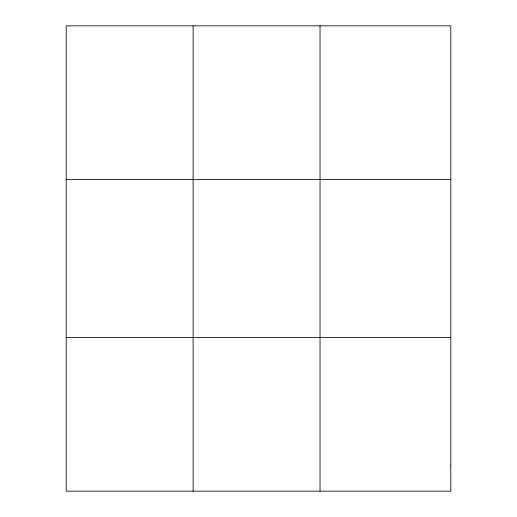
<?xml version="1.0" encoding="UTF-8"?>
<svg xmlns="http://www.w3.org/2000/svg" width="517" height="517" viewBox="0 0 517 517"><rect width="100%" height="100%" fill="white"/><g stroke="black" fill="none" stroke-linecap="round" stroke-linejoin="round"><path stroke-width="0.78" d="M193.119 491.15L193.119 25.85M320.036 491.15L320.036 25.85M66.208 179.399L450.792 179.399M66.208 337.601L450.792 337.601M450.792 465.558L450.792 491.15L66.208 491.15L66.208 25.85L450.792 25.85L450.792 465.558"/></g></svg>
